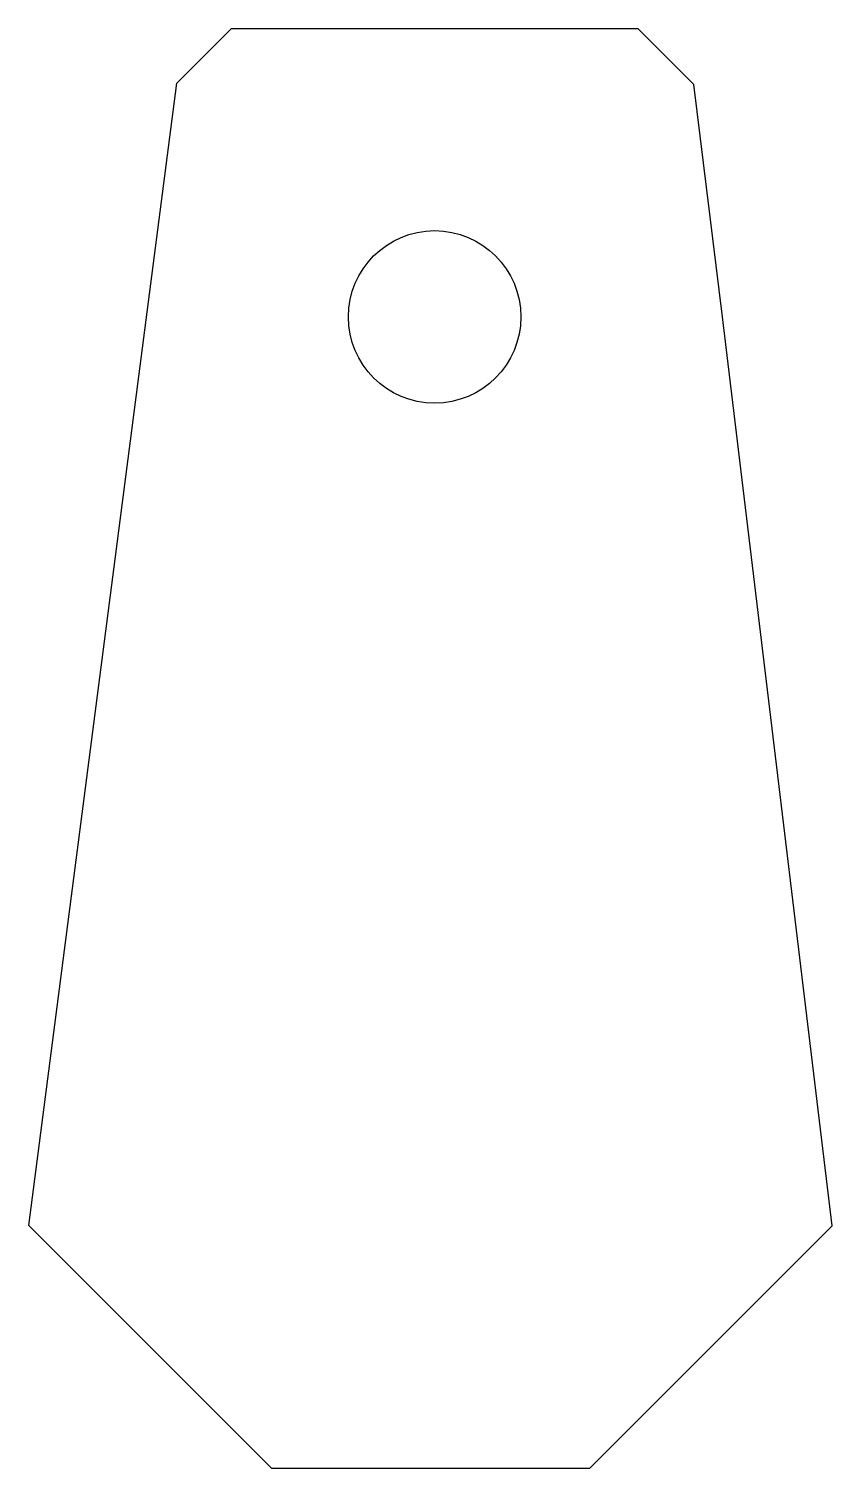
# Model space of a CAD drawing. Header units: inches. Extents: x 31.6 to 48.4, y 11.6 to 41.6.
import ezdxf

# ---------------------------------------------------------------- set-up
doc = ezdxf.new("R2010")
doc.units = ezdxf.units.IN
doc.header["$MEASUREMENT"] = 0

msp = doc.modelspace()

# ---------------------------------------------------------------- linework, layer by layer
for p, q in [((34.699, 40.474), (35.831, 41.606)), ((44.331, 41.606), (35.831, 41.606)), ((44.331, 41.606), (45.494, 40.442)), ((31.608, 16.627), (34.699, 40.474)), ((46.093, 35.592), (45.494, 40.442)), ((48.381, 16.622), (46.093, 35.592)), ((31.608, 16.627), (36.676, 11.559)), ((43.318, 11.559), (48.381, 16.622)), ((36.676, 11.559), (43.318, 11.559))]:
    msp.add_line(p, q)
msp.add_circle((40.08, 35.592), 1.8)

doc.saveas('drawing.dxf')
